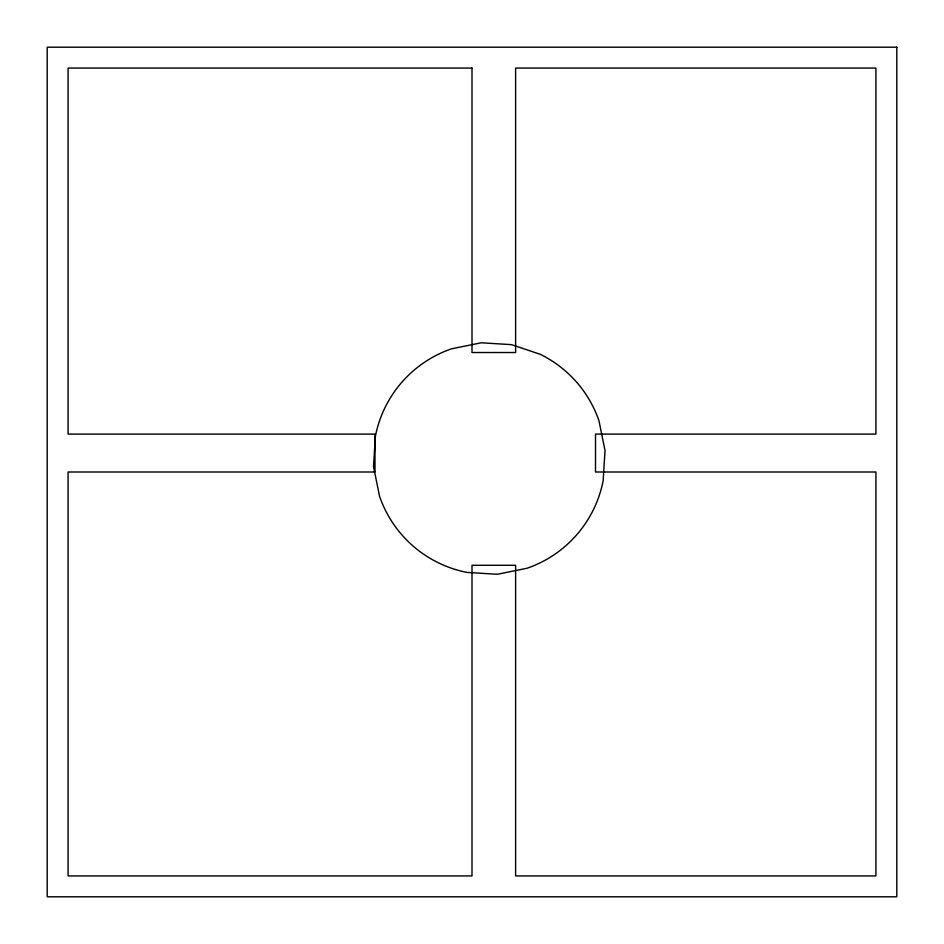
<?xml version="1.0" encoding="UTF-8"?>
<svg xmlns="http://www.w3.org/2000/svg" width="944" height="944" viewBox="0 0 944 944"><rect width="100%" height="100%" fill="white"/><g stroke="black" fill="none" stroke-linecap="round" stroke-linejoin="round"><path stroke-width="1.42" d="M375.382 436.352L373.517 466.584L379.547 496.273A116.029 116.029 0 0 0 467.091 572.418L497.323 574.271L527 568.253A116.029 116.029 0 0 0 603.157 480.708L605.01 450.477L598.98 420.8A116.029 116.029 0 0 0 540.169 354.271L511.447 344.643L481.216 342.79L451.527 348.82A116.029 116.029 0 0 0 375.382 436.352M896.8 47.2L47.2 47.2L47.2 896.8L896.8 896.8L896.8 47.2M472 68.074L68.074 68.074L68.074 434.098L374.98 434.098L374.98 472L68.074 472L68.074 875.926L472 875.926L472 565.279L515.613 565.279L515.613 875.926L875.926 875.926L875.926 472L595.511 472L595.511 434.098L875.926 434.098L875.926 68.074L515.613 68.074L515.613 352.525L472 352.525L472 68.074"/></g></svg>
